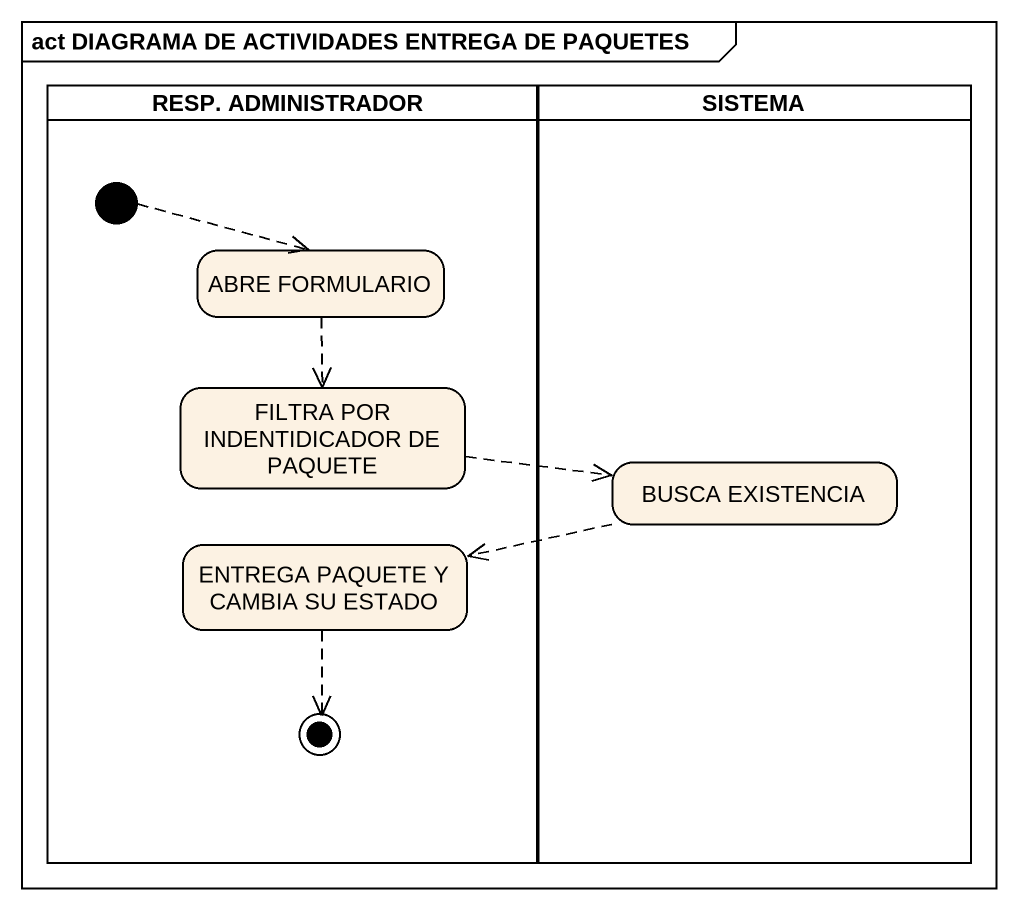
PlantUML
@startuml
mainframe act DIAGRAMA DE ACTIVIDADES ENTREGA DE PAQUETES
hide empty description
state "RESP. ADMINISTRADOR" as RESP_ADMINISTRADOR <<partition>> {
  state "ABRE FORMULARIO" as ABRE_FORMULARIO
  state "FILTRA POR INDENTIDICADOR DE PAQUETE" as FILTRA_POR_INDENTIDICADOR
  state "ENTREGA PAQUETE Y CAMBIA SU ESTADO" as ENTREGA_PAQUETE_Y_CAMBIA_SU
  [*] -right[dashed]-> ABRE_FORMULARIO
  ENTREGA_PAQUETE_Y_CAMBIA_SU -[dashed]-> [*]
}
state SISTEMA <<partition>> {
  state "BUSCA EXISTENCIA" as BUSCA_EXISTENCIA
}
ABRE_FORMULARIO -[dashed]-> FILTRA_POR_INDENTIDICADOR
FILTRA_POR_INDENTIDICADOR -right[dashed]-> BUSCA_EXISTENCIA
BUSCA_EXISTENCIA -left[dashed]-> ENTREGA_PAQUETE_Y_CAMBIA_SU
@enduml
